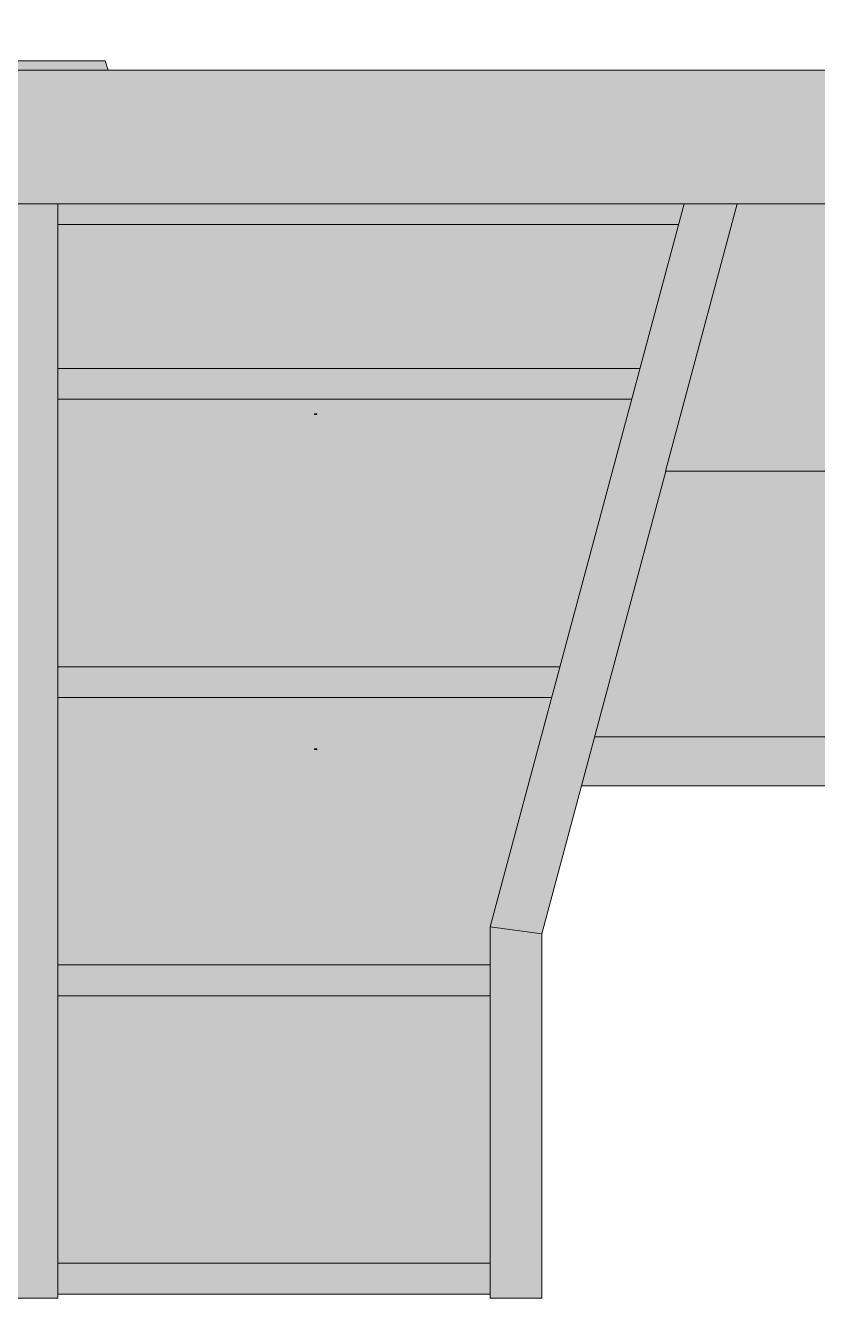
# Model space of a CAD drawing. Header units: millimetres. Extents: x -5368 to 16281, y -22441 to 15493.
# Drawn here: x -3081 to -2311, y 787 to 2043 of the extents above; entities that cross this region are included whole.
import ezdxf
from ezdxf.enums import TextEntityAlignment as Align

# ---------------------------------------------------------------- set-up
doc = ezdxf.new("R2010")
doc.units = ezdxf.units.MM
doc.set_wipeout_variables(frame=1)
doc.layers.add('Техника. Кран GROVE GMK 5220', color=250, linetype='Continuous', lineweight=20)
doc.layers.add('Техника. Кран GROVE GMK 5220 Штрих', color=7, linetype='Continuous', true_color=0xe8e8e8)
doc.styles.add('arial', font='arial.ttf')

# ---------------------------------------------------------------- blocks, each defined once
blk = doc.blocks.new('GMK 5220-20250309.081547')
at = {"color": 0, "linetype": 'ByBlock', "lineweight": -2, "transparency": 16777216}
blk.add_lwpolyline([(-4565.001899227203, -200.5016025695522), (-35.41129775596892, -200.5008757125815), (86.9195635260603, -89.33162617230118, 0.4349877229114393), (84.60315346377865, 91.49069402250825, 2.220446049250313e-16), (-35.41139026052588, 200.5010176241713), (-2517.000848705249, 200.501346494455)], format="xyb", dxfattribs=at)
blk = doc.blocks.new('GMK 5220-20250306.21014501')
at = {"color": 0, "linetype": 'ByBlock', "lineweight": -2, "transparency": 16777216}
blk.add_wipeout([(-4217.591699999999, 1744.0000000000036), (-4217.591699999999, 1750), (-1587.1079, 1750), (-1587.1079, 1764.9462999999996), (-1242.9534399999948, 1764.9462999999996), (-1233.036799999995, 1779.9999500000013), (1233.0368000000021, 1780.0000499999987), (1241.3289000000004, 1750), (1266.4083000000028, 1750), (1266.4083000000028, 1747.0000000000036), (1271.4083000000028, 1746.9487999999983), (1271.4083000000028, 1750), (3000.479750009119, 1750), (3003.382800000004, 1758.9462999999996), (3864.379200000004, 1758.9462999999996), (3864.379200000004, 1746.9463000000032), (3859.3782000000047, 1746.9459000000024), (3859.379200000004, 1446.9463000000032), (3854.879200000002, 1446.9463000000032), (3854.879200000002, 1371.9462999999996), (3854.379200000003, 1371.4462999999996), (3854.3796000000048, 1331.9464999999982), (3859.379200000004, 1331.9462999999996), (3869.379200000004, 1321.9463000000032), (3869.3807000000024, 1276.9468000000015), (3881.381500000004, 1276.9468000000015), (3881.381500000004, 1210.7962899999984), (4178.382100000003, 1210.7962899999984), (4178.382100000003, 1251.9468000000015), (4189.3806, 1251.9468000000015), (4189.3806, 951.9468000000015), (4178.382100000003, 951.9468000000015), (4178.382100000003, 1017.0957300000009), (3881.381500000004, 1017.0957300000009), (3881.381500000004, 996.9468000000015), (3869.3807000000024, 996.9468000000015), (3869.379200000004, 991.9463000000032), (3859.379200000004, 981.9463000000032), (3854.3796000000048, 981.9459999999999), (3854.379200000003, 846.9463000000032), (3974.379200000004, 846.9463000000032), (3974.379200000004, 841.9463000000032), (4010.0000000000045, 841.9463000000032), (4010.0000000000045, 721.9463000000032), (4010.0000000000045, 721.9463000000032), (4007.095585975342, 710.4657970290464), (4000.5924034356003, 700.7330965644032), (3990.859702970957, 694.2299140246614), (3979.379200000004, 691.9462999999996), (3913.6096000000007, 691.9459999999999), (3904.379200000003, 683.9462999999996), (3891.379200000004, 683.9462999999996), (3891.379200000004, 683.9462999999996), (3887.0018665119496, 684.599211159024), (3883.0056011803754, 686.5011062262747), (3879.7382984212454, 689.4864159467907), (3877.48439289814, 693.2952545283151), (3877.48439289814, 693.2952545283151), (3868.9856850274055, 697.5031897867339), (3862.2250677132115, 704.1536640662198), (3857.8781125768573, 712.5821120641413), (3856.379200000003, 721.9463000000032), (3856.379200000003, 721.9463000000032), (3856.379200000003, 768.2285000000011), (3855.3793983814294, 770.7006984713407), (3855.379200000004, 591.9462999999996), (3795.379200000004, 591.9462999999996), (3795.379200000004, 611.9463000000032), (3549.379060476769, 611.9445837159474), (3549.379200000005, 591.9462999999996), (3449.879200000005, 591.9462999999996), (3449.879200000005, 611.9463000000032), (3203.379200000005, 611.9463000000032), (3203.379200000005, 591.9462999999996), (3143.379200000003, 591.9462999999996), (3143.379200000003, 783.8269), (3141.379200000005, 787.3342000000011), (3141.379200000005, 1046.7747000000018), (3099.653500000003, 1046.7747000000018), (3099.653500000003, 556.0001000000011), (3049.653500000004, 556.0001000000011), (3049.653500000004, 560.0001000000011), (2629.2077000000036, 560.0001000000011), (2629.2077000000036, 556.0001000000011), (2579.2077000000027, 556.0001000000011), (2579.2077000000027, 910.3830000000016), (2540.6514794342884, 1054.2767000000022), (977.5743293103737, 1054.2767000000022), (755.1514100000022, 401.710414648951), (595.1514100000013, 401.710414648951), (372.72849068963114, 1054.2767000000022), (-908.743599999998, 1054.2767000000022), (-974.6283799999985, 808.3914000000004), (-974.6132599999987, 547.5790000000015), (-1324.6283999999987, 547.5790000000015), (-1324.6283999999987, 808.3915000000015), (-1390.5131000000008, 1054.2767000000022), (-2672.425090689628, 1054.2767000000022), (-2894.8480099999992, 401.710414648951), (-3054.8480099999992, 401.710414648951), (-3277.2709293103703, 1054.2767000000022), (-4409.536747277851, 1054.2767000000022), (-4523.3287, 510.0551000000014), (-4715.620499999999, 510.0551000000014), (-4715.620499999999, 465.9467000000004), (-4712.620499999999, 441.95500000000175), (-4712.620499999999, 315.9467000000004), (-4772.620499999999, 315.9467000000004), (-4772.620499999999, 331.9467000000004), (-5328.620499999999, 331.9467000000004), (-5328.620499999999, 315.9467000000004), (-5388.620499999999, 315.9467000000004), (-5388.620499999999, 441.95500000000175), (-5385.620499999999, 465.9467000000004), (-5385.620500000003, 518.262200000001), (-5424.685, 518.262200000001), (-5821.9625, 1019.0295000000042), (-5821.9625, 1019.0295000000042), (-5836.843021288586, 995.3473073275309), (-5850.765622706043, 971.0895800356593), (-5863.708077768131, 946.2950439326814), (-5875.649724727466, 921.0032818055661), (-5875.649724727466, 921.0032818055697), (-5875.649724727466, 921.0032818055697), (-5876.028809336616, 920.0215732586985), (-5876.3026219273925, 919.0054613175125), (-5876.4681298505, 917.966200070623), (-5876.523500000001, 916.9153000000006), (-5876.523500000001, 916.9153000000006), (-5876.523500000001, 904.0446000000011), (-5878.523500000001, 904.0446000000011), (-5878.523500000001, 551.9343000000008), (-5928.523500000002, 551.9343000000008), (-5928.523599999999, 906.6022000000012), (-5966.196200000002, 1054.2767000000022), (-7274.859783985789, 1054.2767000000022), (-7615.502200000003, 497.21819999999934), (-7783.9955, 498.5069000000003), (-7785.8456, 492.0974000000024), (-7841.7191, 492.0974000000024), (-7841.7191, 891.0973999999987), (-7850.628800000001, 891.0973999999987), (-7850.628800000001, 513.0973999999987), (-7846.811800000001, 513.0973999999987), (-7846.811800000001, 507.09739999999874), (-7847.559100000001, 507.09660000000076), (-7847.559100000001, 503.60039999999935), (-8439.559100000002, 503.60039999999935), (-8944.559100000002, 611.6003999999994), (-8944.559100000002, 611.6003999999994), (-8997.431430635132, 631.3742340498793), (-9051.371141094838, 648.0174156971989), (-9106.193038217982, 661.4728033037427), (-9161.708900000001, 671.6942000000017), (-9161.708900000001, 651.2803000000022), (-9161.708900000001, 651.2803000000022), (-9162.470104674889, 647.4534656763499), (-9164.637832188135, 644.2092321881355), (-9167.882065676351, 642.0415046748858), (-9171.7089, 641.2802999999985), (-9171.7089, 641.2803000000022), (-9175.208900000001, 641.2801), (-9175.208900000001, 239.78029999999853), (-9178.208900000001, 239.78029999999853), (-9178.208900000001, 641.2801), (-9181.708900000001, 641.2803000000022), (-9181.708900000001, 641.2803000000022), (-9185.53573432365, 642.0415046748858), (-9188.779967811868, 644.2092321881355), (-9190.947695325114, 647.4534656763499), (-9191.708900000001, 651.2803000000022), (-9191.708900000001, 651.2803000000022), (-9191.707900000001, 674.2213000000011), (-9236.001900000003, 677.3186999999998), (-9236.001900000003, 677.3186999999998), (-9238.721314987375, 678.001403165541), (-9241.038143846705, 679.5805185895551), (-9242.667802571395, 681.8620781278587), (-9243.410114610906, 684.5658300250907), (-9243.410114610906, 684.5658300250907), (-9245.45305918128, 711.8064527565657), (-9245.45305918128, 711.8064527565657), (-9247.633506675164, 712.453023800881), (-9249.419287611927, 713.8613532491327), (-9250.556283889902, 715.8310346580947), (-9250.882700000002, 718.0817807370659), (-9250.882700000002, 718.0817807370659), (-9250.882700000002, 718.0817807370659), (-9251.034736249847, 719.2473586624765), (-9251.615301075692, 720.2694307756174), (-9252.538579713793, 720.9969219974955), (-9253.668100000003, 721.3222999999998), (-9261.030200000001, 721.9664000000012), (-9261.030200000001, 721.9664000000012), (-9263.089737547667, 722.5277555561333), (-9264.822382786737, 723.7746538864667), (-9266.00880765853, 725.5492555302844), (-9266.49882777561, 727.6269213492997), (-9266.49882777561, 727.6269213492997), (-9267.053265088784, 739.8525958592036), (-9294.620800000004, 743.9370000000017), (-9330.000011344637, 743.9370000000017), (-9330.000011344637, 743.9370000000017), (-9331.913748383753, 744.317739577793), (-9333.536032885106, 745.4019651436429), (-9334.61980055086, 747.0245555810761), (-9335, 748.9383999999991), (-9335, 748.9383999999991), (-9335, 763.9357999999993), (-9335, 763.9357999999993), (-9334.619742067285, 765.8495856343252), (-9333.535958165634, 767.4721095953319), (-9331.913694328265, 768.5562828248039), (-9330, 768.9370000000017), (-9330, 768.9370000000017), (-9283.2627, 768.9370000000017), (-9303.143000000004, 782.1730000000025), (-9303.143000000004, 782.1730000000025), (-9310.453089746676, 788.8603426775335), (-9315.463055861099, 797.4077518594677), (-9317.72627856431, 807.053257921194), (-9317.041000000001, 816.9370000000017), (-9317.041000000001, 816.9370000000017), (-9330, 816.9370000000017), (-9330, 816.9370000000017), (-9331.91332477416, 817.3175640727386), (-9333.535392484093, 818.4013246778813), (-9334.619282856376, 820.0233056783072), (-9334.999999999998, 821.9366000000009), (-9334.999999999998, 821.9366000000009), (-9334.999999999998, 836.9373999999989), (-9334.999999999998, 836.9373999999989), (-9334.619282856376, 838.8506943216926), (-9333.535392484093, 840.4726753221184), (-9331.91332477416, 841.5564359272612), (-9330, 841.9370000000017), (-9330, 841.9370000000017), (-9294.620800000004, 841.9370000000017), (-9294.620800000004, 841.9370000000017), (-9292.15436401002, 842.4911321190448), (-9289.659943722669, 842.9012983391403), (-9287.145935090915, 843.1661180844749), (-9284.620800000004, 843.2847000000002), (-9284.620800000004, 843.2847000000002), (-9245.320900000002, 843.2847000000002), (-9243.256528086324, 869.2087353526367), (-9243.256528086324, 869.2087353526367), (-9242.048677549286, 873.4490346949133), (-9239.390920540147, 876.9668989777238), (-9235.642036563182, 879.2874399403408), (-9231.308100000002, 880.0973999999987), (-9231.308100000002, 880.0973999999987), (-9050.532900000002, 880.0973999999987), (-9050.532900000002, 934.9463000000032), (-7990.532900000001, 934.9463000000032), (-7940.203500000002, 934.9463000000032), (-7940.203500000002, 934.9463000000032), (-7927.863049564542, 937.005894550919), (-7916.8602917005155, 942.961393358728), (-7908.387910324588, 952.1672284911365), (-7903.3643, 963.6255000000019), (-7903.3643, 963.6255000000019), (-7700.6216, 1764.9529000000002), (-7653.374725933218, 1764.9529000000002), (-7651.164200000002, 1751.454700000002), (-7650.277100000003, 1747.4020000000019), (-7446.484000000003, 1747.4020000000019), (-7447.366181036168, 1743.992388326158), (-5186.091699999999, 1744.0000000000036)], dxfattribs=at)
at = {"layer": 'Техника. Кран GROVE GMK 5220 Штрих', "true_color": 0xadadad, "transparency": 16777216}
h = blk.add_hatch(color=253, dxfattribs=at)
h.dxf.hatch_style = 1
edge = h.paths.add_edge_path()
edge.add_line((-5186.091700000001, 1744), (-4217.591700000001, 1744))
edge.add_line((-4217.591700000001, 1744), (-4217.591700000001, 1750))
edge.add_line((-4217.591700000001, 1750), (-1587.107900000003, 1750))
edge.add_line((-1587.107900000003, 1750), (-1587.107900000003, 1764.9463))
edge.add_line((-1587.107900000003, 1764.9463), (-1242.953439999997, 1764.9463))
edge.add_line((-1242.953439999997, 1764.9463), (-1233.036799999998, 1779.99995))
edge.add_line((-1233.036799999998, 1779.99995), (1233.036799999998, 1780.00005))
edge.add_line((1233.036799999998, 1780.00005), (1241.328899999997, 1750))
edge.add_line((1241.328899999997, 1750), (1266.408299999999, 1750))
edge.add_line((1266.408299999999, 1750), (1266.408299999999, 1747))
edge.add_line((1266.408299999999, 1747), (1271.408299999999, 1746.9488))
edge.add_line((1271.408299999999, 1746.9488), (1271.408299999999, 1750))
edge.add_line((1271.408299999999, 1750), (3000.479750009115, 1750))
edge.add_line((3000.479750009115, 1750), (3003.382799999999, 1758.9463))
edge.add_line((3003.382799999999, 1758.9463), (3864.379199999999, 1758.9463))
edge.add_line((3864.379199999999, 1758.9463), (3864.379199999999, 1746.9463))
edge.add_line((3864.379199999999, 1746.9463), (3859.378199999999, 1746.9459))
edge.add_line((3859.378199999999, 1746.9459), (3859.379199999999, 1446.9463))
edge.add_line((3859.379199999999, 1446.9463), (3854.879199999999, 1446.9463))
edge.add_line((3854.879199999999, 1446.9463), (3854.879199999999, 1371.9463))
edge.add_line((3854.879199999999, 1371.9463), (3854.379199999999, 1371.4463))
edge.add_line((3854.379199999999, 1371.4463), (3854.3796, 1331.9465))
edge.add_line((3854.3796, 1331.9465), (3859.379199999999, 1331.9463))
edge.add_line((3859.379199999999, 1331.9463), (3869.379199999999, 1321.9463))
edge.add_line((3869.379199999999, 1321.9463), (3869.380699999998, 1276.9468))
edge.add_line((3869.380699999998, 1276.9468), (3881.3815, 1276.9468))
edge.add_line((3881.3815, 1276.9468), (3881.3815, 1210.79629))
edge.add_line((3881.3815, 1210.79629), (4178.382099999999, 1210.79629))
edge.add_line((4178.382099999999, 1210.79629), (4178.382099999999, 1251.9468))
edge.add_line((4178.382099999999, 1251.9468), (4189.380599999997, 1251.9468))
edge.add_line((4189.380599999997, 1251.9468), (4189.380599999997, 951.9468000000002))
edge.add_line((4189.380599999997, 951.9468000000002), (4178.382099999999, 951.9468000000002))
edge.add_line((4178.382099999999, 951.9468000000002), (4178.382099999999, 1017.09573))
edge.add_line((4178.382099999999, 1017.09573), (3881.3815, 1017.09573))
edge.add_line((3881.3815, 1017.09573), (3881.3815, 996.9468000000002))
edge.add_line((3881.3815, 996.9468000000002), (3869.380699999998, 996.9468000000002))
edge.add_line((3869.380699999998, 996.9468000000002), (3869.379199999999, 991.9463000000001))
edge.add_line((3869.379199999999, 991.9463000000001), (3859.379199999999, 981.9463000000001))
edge.add_line((3859.379199999999, 981.9463000000001), (3854.3796, 981.9460000000004))
edge.add_line((3854.3796, 981.9460000000004), (3854.379199999999, 846.9463000000001))
edge.add_line((3854.379199999999, 846.9463000000001), (3974.379199999999, 846.9463000000001))
edge.add_line((3974.379199999999, 846.9463000000001), (3974.379199999999, 841.9463000000001))
edge.add_line((3974.379199999999, 841.9463000000001), (4010, 841.9463000000001))
edge.add_line((4010, 841.9463000000001), (4010, 721.9463000000001))
edge.add_arc((3978.9291001754, 723.0329371009709), 31.08989540187558, 270.8295210043358, 357.99702115303046, ccw=False)
edge.add_line((3979.379199999999, 691.9463000000001), (3913.609599999996, 691.9460000000004))
edge.add_line((3913.609599999996, 691.9460000000004), (3904.379199999999, 683.9463000000001))
edge.add_line((3904.379199999999, 683.9463000000001), (3891.379199999999, 683.9463000000001))
edge.add_arc((3891.379198808207, 698.9462971227596), 14.99999712275956, 202.1316641117133, 270.00000455231384, ccw=False)
edge.add_arc((3886.379200000003, 721.9463000000023), 30.00000000000392, 180.0000000000043, 252.7528800000283, ccw=False)
edge.add_line((3856.379199999999, 721.9463000000001), (3856.379199999999, 768.2285000000002))
edge.add_line((3856.379199999999, 768.2285000000002), (3855.379398381425, 770.7006984713389))
edge.add_line((3855.379398381425, 770.7006984713389), (3855.379199999999, 591.9463000000001))
edge.add_line((3855.379199999999, 591.9463000000001), (3795.379199999999, 591.9463000000001))
edge.add_line((3795.379199999999, 591.9463000000001), (3795.379199999999, 611.9463000000001))
edge.add_line((3795.379199999999, 611.9463000000001), (3549.379060476764, 611.9445837159465))
edge.add_line((3549.379060476764, 611.9445837159465), (3549.379199999999, 591.9463000000001))
edge.add_line((3549.379199999999, 591.9463000000001), (3449.879199999999, 591.9463000000001))
edge.add_line((3449.879199999999, 591.9463000000001), (3449.879199999999, 611.9463000000001))
edge.add_line((3449.879199999999, 611.9463000000001), (3203.379199999999, 611.9463000000001))
edge.add_line((3203.379199999999, 611.9463000000001), (3203.379199999999, 591.9463000000001))
edge.add_line((3203.379199999999, 591.9463000000001), (3143.379199999999, 591.9463000000001))
edge.add_line((3143.379199999999, 591.9463000000001), (3143.379199999999, 783.8269))
edge.add_line((3143.379199999999, 783.8269), (3141.379199999999, 787.3342000000002))
edge.add_line((3141.379199999999, 787.3342000000002), (3141.379199999999, 1046.7747))
edge.add_line((3141.379199999999, 1046.7747), (3099.6535, 1046.7747))
edge.add_line((3099.6535, 1046.7747), (3099.6535, 556.0001000000002))
edge.add_line((3099.6535, 556.0001000000002), (3049.6535, 556.0001000000002))
edge.add_line((3049.6535, 556.0001000000002), (3049.6535, 560.0001000000002))
edge.add_line((3049.6535, 560.0001000000002), (2629.207699999999, 560.0001000000002))
edge.add_line((2629.207699999999, 560.0001000000002), (2629.207699999999, 556.0001000000002))
edge.add_line((2629.207699999999, 556.0001000000002), (2579.207699999999, 556.0001000000002))
edge.add_line((2579.207699999999, 556.0001000000002), (2579.207699999999, 910.3829999999998))
edge.add_line((2579.207699999999, 910.3829999999998), (2540.651479434284, 1054.2767))
edge.add_line((2540.651479434284, 1054.2767), (977.5743293103696, 1054.2767))
edge.add_line((977.5743293103696, 1054.2767), (755.1514099999986, 401.7104146489519))
edge.add_line((755.1514099999986, 401.7104146489519), (595.1514099999986, 401.7104146489519))
edge.add_line((595.1514099999986, 401.7104146489519), (372.7284906896275, 1054.2767))
edge.add_line((372.7284906896275, 1054.2767), (-908.7436000000016, 1054.2767))
edge.add_line((-908.7436000000016, 1054.2767), (-974.6283800000019, 808.3914))
edge.add_line((-974.6283800000019, 808.3914), (-974.6132600000019, 547.5790000000002))
edge.add_line((-974.6132600000019, 547.5790000000002), (-1324.628400000001, 547.5790000000002))
edge.add_line((-1324.628400000001, 547.5790000000002), (-1324.628400000001, 808.3915000000002))
edge.add_line((-1324.628400000001, 808.3915000000002), (-1390.513100000004, 1054.2767))
edge.add_line((-1390.513100000004, 1054.2767), (-2672.42509068963, 1054.2767))
edge.add_line((-2672.42509068963, 1054.2767), (-2894.848010000002, 401.7104146489519))
edge.add_line((-2894.848010000002, 401.7104146489519), (-3054.848010000002, 401.7104146489519))
edge.add_line((-3054.848010000002, 401.7104146489519), (-3277.270929310373, 1054.2767))
edge.add_line((-3277.270929310373, 1054.2767), (-4409.536747277853, 1054.2767))
edge.add_line((-4409.536747277853, 1054.2767), (-4523.328700000002, 510.0551))
edge.add_line((-4523.328700000002, 510.0551), (-4715.620500000001, 510.0551))
edge.add_line((-4715.620500000001, 510.0551), (-4715.620500000001, 465.9467))
edge.add_line((-4715.620500000001, 465.9467), (-4712.620500000001, 441.9549999999999))
edge.add_line((-4712.620500000001, 441.9549999999999), (-4712.620500000001, 315.9467))
edge.add_line((-4712.620500000001, 315.9467), (-4772.620500000001, 315.9467))
edge.add_line((-4772.620500000001, 315.9467), (-4772.620500000001, 331.9467))
edge.add_line((-4772.620500000001, 331.9467), (-5328.620500000001, 331.9467))
edge.add_line((-5328.620500000001, 331.9467), (-5328.620500000001, 315.9467))
edge.add_line((-5328.620500000001, 315.9467), (-5388.620500000001, 315.9467))
edge.add_line((-5388.620500000001, 315.9467), (-5388.620500000001, 441.9549999999999))
edge.add_line((-5388.620500000001, 441.9549999999999), (-5385.620500000001, 465.9467))
edge.add_line((-5385.620500000001, 465.9467), (-5385.620500000005, 518.2622000000001))
edge.add_line((-5385.620500000005, 518.2622000000001), (-5424.685000000001, 518.2622000000001))
edge.add_line((-5424.685000000001, 518.2622000000001), (-5821.962500000001, 1019.0295))
edge.add_arc((-5236.804958094126, 634.8341905901069), 700.0109889293809, 146.7124063733149, 155.8701125944733)
edge.add_arc((-5866.523983262781, 916.9153510698151), 9.999516737352161, 155.8697195712573, 180.0002926226271)
edge.add_line((-5876.523500000003, 916.9153000000001), (-5876.523500000003, 904.0446000000002))
edge.add_line((-5876.523500000003, 904.0446000000002), (-5878.523500000003, 904.0446000000002))
edge.add_line((-5878.523500000003, 904.0446000000002), (-5878.523500000003, 551.9343000000003))
edge.add_line((-5878.523500000003, 551.9343000000003), (-5928.523500000003, 551.9343000000003))
edge.add_line((-5928.523500000003, 551.9343000000003), (-5928.5236, 906.6022000000003))
edge.add_line((-5928.5236, 906.6022000000003), (-5966.196200000002, 1054.2767))
edge.add_line((-5966.196200000002, 1054.2767), (-7274.85978398579, 1054.2767))
edge.add_line((-7274.85978398579, 1054.2767), (-7615.502200000003, 497.2182000000003))
edge.add_line((-7615.502200000003, 497.2182000000003), (-7783.995500000001, 498.5069000000003))
edge.add_line((-7783.995500000001, 498.5069000000003), (-7785.845600000001, 492.0974000000001))
edge.add_line((-7785.845600000001, 492.0974000000001), (-7841.719100000002, 492.0974000000001))
edge.add_line((-7841.719100000002, 492.0974000000001), (-7841.719100000002, 891.0974000000001))
edge.add_line((-7841.719100000002, 891.0974000000001), (-7850.628800000002, 891.0974000000001))
edge.add_line((-7850.628800000002, 891.0974000000001), (-7850.628800000002, 513.0974000000001))
edge.add_line((-7850.628800000002, 513.0974000000001), (-7846.811800000003, 513.0974000000001))
edge.add_line((-7846.811800000003, 513.0974000000001), (-7846.811800000003, 507.0974000000001))
edge.add_line((-7846.811800000003, 507.0974000000001), (-7847.559100000002, 507.0966000000003))
edge.add_line((-7847.559100000002, 507.0966000000003), (-7847.559100000002, 503.6004000000003))
edge.add_line((-7847.559100000002, 503.6004000000003), (-8439.559100000002, 503.6004000000003))
edge.add_line((-8439.559100000002, 503.6004000000003), (-8944.559100000002, 611.6004000000003))
edge.add_arc((-9308.318497595277, -280.4655072432474), 963.3807566090346, 67.81574613370478, 81.2465788092966)
edge.add_line((-9161.708900000001, 671.6942000000004), (-9161.708900000001, 651.2803000000004))
edge.add_arc((-9171.7089, 651.2802999999979), 9.999999999998181, -90.0000000000104, 1.432454155292362e-11, ccw=False)
edge.add_line((-9171.708900000001, 641.2803000000004), (-9175.208900000001, 641.2801))
edge.add_line((-9175.208900000001, 641.2801), (-9175.208900000001, 239.7803000000004))
edge.add_line((-9175.208900000001, 239.7803000000004), (-9178.208900000001, 239.7803000000004))
edge.add_line((-9178.208900000001, 239.7803000000004), (-9178.208900000001, 641.2801))
edge.add_line((-9178.208900000001, 641.2801), (-9181.708900000001, 641.2803000000004))
edge.add_arc((-9181.708900000003, 651.2802999999979), 9.999999999997499, 179.9999999999857, 270.00000000001046, ccw=False)
edge.add_line((-9191.708900000001, 651.2803000000004), (-9191.707900000001, 674.2213000000002))
edge.add_line((-9191.707900000001, 674.2213000000002), (-9236.001900000003, 677.3187000000003))
edge.add_arc((-9235.443818226497, 685.2991913130047), 7.999981053906278, 185.2597100123795, 265.9997752452111, ccw=False)
edge.add_line((-9243.410114610906, 684.565830025088), (-9245.45305918128, 711.8064527565625))
edge.add_arc((-9244.860040285179, 717.8061789960723), 6.028962295469659, 177.3799269920821, 264.355163131372, ccw=False)
edge.add_arc((-9253.933871634224, 718.2764951039816), 3.057378292944564, 356.3485490427336, 445.01310115826)
edge.add_line((-9253.668100000003, 721.3223000000003), (-9261.030200000001, 721.9664000000002))
edge.add_arc((-9260.507357501934, 727.9433983657768), 5.999822809240348, 183.0236253683157, 265.0007334788719, ccw=False)
edge.add_line((-9266.49882777561, 727.6269213492992), (-9267.053265088784, 739.8525958592022))
edge.add_line((-9267.053265088784, 739.8525958592022), (-9294.620800000004, 743.9370000000004))
edge.add_line((-9294.620800000004, 743.9370000000004), (-9330.000011344637, 743.9370000000004))
edge.add_arc((-9329.999999861451, 748.9370003344419), 5.000000334454738, 179.9839610150216, 269.9998684123957, ccw=False)
edge.add_line((-9335, 748.9384), (-9335, 763.9358000000002))
edge.add_arc((-9329.999999898217, 763.9369997542757), 5.000000245724398, 90.00000116635141, 180.013748170744, ccw=False)
edge.add_line((-9330, 768.9370000000004), (-9283.2627, 768.9370000000004))
edge.add_line((-9283.2627, 768.9370000000004), (-9303.143000000004, 782.1729999999998))
edge.add_arc((-9284.651407870202, 809.7256751070042), 33.18265940287311, 167.4482050247574, 236.13301606289218, ccw=False)
edge.add_line((-9317.041000000001, 816.9370000000004), (-9330, 816.9370000000004))
edge.add_arc((-9329.999999988684, 821.9370000273191), 5.00000002731872, 180.0045839753944, 269.9999998703289, ccw=False)
edge.add_line((-9335, 821.9366), (-9335, 836.9374000000003))
edge.add_arc((-9329.999999988684, 836.9369999726823), 5.000000027318118, 90.00000012967098, 179.9954160246186, ccw=False)
edge.add_line((-9330, 841.9370000000004), (-9294.620800000004, 841.9370000000004))
edge.add_arc((-9283.840287051074, 799.7191608337833), 43.57253037530192, 91.02639184311818, 104.32461859087721, ccw=False)
edge.add_line((-9284.620800000004, 843.2847000000002), (-9245.320900000002, 843.2847000000002))
edge.add_line((-9245.320900000002, 843.2847000000002), (-9243.256528086324, 869.2087353526367))
edge.add_arc((-9231.308100000004, 868.0974000000015), 11.9999999999989, 89.99999999999142, 174.6861500000016, ccw=False)
edge.add_line((-9231.308100000002, 880.0974000000001), (-9050.532900000002, 880.0974000000006))
edge.add_line((-9050.532900000002, 880.0974000000006), (-9050.532900000002, 934.9463000000001))
edge.add_line((-9050.532900000002, 934.9463000000001), (-7990.532900000002, 934.9463000000001))
edge.add_line((-7990.532900000002, 934.9463000000001), (-7940.203500000003, 934.9463000000001))
edge.add_arc((-7940.203542510169, 972.9464238068219), 38.00012380684566, 270.0000640959256, 345.8012243716491)
edge.add_line((-7903.364300000001, 963.6255000000001), (-7700.621600000002, 1764.9529))
edge.add_line((-7700.621600000002, 1764.9529), (-7653.374725933219, 1764.9529))
edge.add_line((-7653.374725933219, 1764.9529), (-7651.164200000003, 1751.4547))
edge.add_line((-7651.164200000003, 1751.4547), (-7650.277100000003, 1747.402))
edge.add_line((-7650.277100000003, 1747.402), (-7446.484000000004, 1747.402))
edge.add_line((-7446.484000000004, 1747.402), (-7447.36618103617, 1743.992388326156))
edge.add_line((-7447.36618103617, 1743.992388326156), (-5186.091700000001, 1744))
h.paths.add_polyline_path([(-6044.177644789524, 1359.9594), (-7546.728411099612, 1359.9594), (-7477.894774128388, 1626), (-6112.046157991845, 1626)], flags=16)
h.paths.add_polyline_path([(-5966.196199942307, 1054.276699773841), (-5966.196200000002, 1054.2767), (-7274.85978398579, 1054.2767), (-7615.502200000003, 497.2182000000003), (-7783.995500000001, 498.5069000000003), (-7645.270200000003, 979.0974000000006), (-7546.728411099612, 1359.9594), (-6044.177644789524, 1359.959400000001)], flags=17)
h.paths.add_polyline_path([(-4572.532400000004, 1620), (-4572.532400000004, 1359.7667), (-1472.368900000001, 1359.7667), (-1542.098275813609, 1620)], flags=16)
h.paths.add_polyline_path([(-757.1584848520906, 1620), (-826.7866697501038, 1360.14409993304), (2458.7336, 1360.1441), (2389.066799999997, 1620.0001)], flags=16)
h.paths.add_polyline_path([(-908.7436000000016, 1054.2767), (372.7284906896275, 1054.2767), (595.1514099999986, 401.7104146489519), (755.1514099999986, 401.7104146489519), (977.5743293103696, 1054.2767), (2540.651479434284, 1054.2767), (2458.697398373534, 1360.134399832139), (-826.7866697501038, 1360.144099933041)], flags=17)
h.paths.add_polyline_path([(-1390.513100000004, 1054.2767), (-1472.368936380816, 1359.766690251785), (-4572.532400000004, 1359.7667), (-4572.532400000004, 881.1766000000007), (-4713.120500000001, 881.1769000000004), (-4713.120500000001, 828.0408000000007), (-4715.620500000001, 819.9467000000004), (-4715.620500000001, 510.0550999999996), (-4523.328700000002, 510.0550999999996), (-4409.536747277853, 1054.2767), (-3277.270929310373, 1054.2767), (-3054.848010000002, 401.7104146489519), (-2894.848010000002, 401.7104146489519), (-2672.42509068963, 1054.2767), (-1390.513100000004, 1054.2767), (-1390.513099723871, 1054.276698969458)], flags=17)
at = {"layer": 'Техника. Кран GROVE GMK 5220 Штрих', "true_color": 0x848484, "transparency": 16777216}
h = blk.add_hatch(color=252, dxfattribs=at)
h.dxf.hatch_style = 1
h.paths.add_polyline_path([(-757.1584848520906, 1620), (-826.7866697501038, 1360.14409993304), (2458.7336, 1360.1441), (2389.066799999997, 1620.0001)])
h.paths.add_polyline_path([(-4572.532400000004, 1620), (-4572.532400000004, 1359.7667), (-1472.368900000001, 1359.7667), (-1542.098275813609, 1620)])
h.paths.add_polyline_path([(-6044.177644789524, 1359.9594), (-7546.728411099612, 1359.9594), (-7477.894774128388, 1626), (-6112.046157991845, 1626)])
at = {"layer": 'Техника. Кран GROVE GMK 5220 Штрих', "true_color": 0x6e6e6e, "transparency": 16777216}
h = blk.add_hatch(color=8, dxfattribs=at)
h.dxf.hatch_style = 1
h.paths.add_polyline_path([(-908.7436000000016, 1054.2767), (372.7284906896275, 1054.2767), (595.1514099999986, 401.7104146489519), (755.1514099999986, 401.7104146489519), (977.5743293103696, 1054.2767), (2540.651479434284, 1054.2767), (2458.697398373534, 1360.134399832139), (-826.7866697501038, 1360.144099933041)])
h.paths.add_polyline_path([(-5966.196199942307, 1054.276699773841), (-5966.196200000002, 1054.2767), (-7274.85978398579, 1054.2767), (-7615.502200000003, 497.2182000000003), (-7783.995500000001, 498.5069000000003), (-7645.270200000003, 979.0974000000006), (-7546.728411099612, 1359.9594), (-6044.177644789524, 1359.959400000001)])
h.paths.add_polyline_path([(-1390.513100000004, 1054.2767), (-1472.368936380816, 1359.766690251785), (-4572.532400000004, 1359.7667), (-4572.532400000004, 881.1766000000007), (-4713.120500000001, 881.1769000000004), (-4713.120500000001, 828.0408000000007), (-4715.620500000001, 819.9467000000004), (-4715.620500000001, 510.0550999999996), (-4523.328700000002, 510.0550999999996), (-4409.536747277853, 1054.2767), (-3277.270929310373, 1054.2767), (-3054.848010000002, 401.7104146489519), (-2894.848010000002, 401.7104146489519), (-2672.42509068963, 1054.2767), (-1390.513100000004, 1054.2767), (-1390.513099723871, 1054.276698969458)])
at = {"color": 0, "linetype": 'ByBlock', "lineweight": -2, "transparency": 16777216}
for points in [[(1271.408299999999, 1750), (3000.479750009115, 1750), (3003.382799999999, 1758.9463), (3864.379199999999, 1758.9463)], [(3099.6535, 556.0001000000002), (3049.6535, 556.0001000000002), (3049.6535, 560.0001000000002), (2629.207699999999, 560.0001000000002), (2629.207699999999, 556.0001000000002), (2579.207699999999, 556.0001000000002), (2579.207699999999, 910.3829999999998), (2540.651479434284, 1054.2767), (977.5743293103696, 1054.2767)], [(3000.479750009115, 1750), (3847.408299999999, 1750), (3853.408299999999, 1744), (3853.408299999999, 1740.716609469259), (3854.379199999999, 1739.4463), (3854.379199999999, 1593.4463), (3854.879199999999, 1592.9463), (3854.879199999999, 1446.9463)], [(-5887.591700000001, 1744), (-5887.591700000001, 1620), (3854.379199999999, 1620)], [(2440.830099999999, 1620), (2629.207699999999, 916.9657000000002), (2629.207699999999, 560.0001000000002)], [(3049.6535, 560.0001000000002), (3049.6535, 1620)], [(3049.6535, 1600), (2446.1891, 1600)], [(2483.701999999997, 1460), (3049.6535, 1460)], [(3049.6535, 1430), (2491.7405, 1430)], [(2561.407299999999, 1170), (3049.6535, 1170.0002)], [(3049.6535, 1140), (2569.445799999998, 1140)], [(2527.943099999997, 1101.7049), (-896.0352600000006, 1101.7049)], [(-908.7436000000016, 1054.2767), (2540.651479434284, 1054.2767)], [(2579.207699999999, 910.3829999999998), (2629.207699999999, 916.9657000000002)], [(2629.207699999999, 880.0002), (3049.6535, 880.0002)], [(3049.6535, 850.0002), (2629.207699999999, 850.0002)], [(2629.207699999999, 590.0002), (3049.6535, 590.0002)]]:
    blk.add_lwpolyline(points, dxfattribs=at)
for points in [[(-757.1584848520906, 1620), (-826.7866697501038, 1360.14409993304), (2458.7336, 1360.1441), (2389.066799999997, 1620.0001)], [(-908.7436000000016, 1054.2767), (372.7284906896275, 1054.2767), (595.1514099999986, 401.7104146489519), (755.1514099999986, 401.7104146489519), (977.5743293103696, 1054.2767), (2540.651479434284, 1054.2767), (2458.697398373534, 1360.134399832139), (-826.7866697501038, 1360.144099933041)]]:
    blk.add_lwpolyline(points, close=True, dxfattribs=at)
blk = doc.blocks.new('GMK 5220-20250309.12501501')
at = {"color": 0, "linetype": 'ByBlock', "lineweight": -2, "transparency": 16777216}
blk.add_wipeout([(285.0038661277621, 37.517249999999876), (-278.6324338722385, 37.48294999999956), (-278.6324338722385, 37.48294999999956), (-279.7130621280724, 37.334052491888144), (-280.74104984156367, 36.96912899834501), (-281.6736869317513, 36.40334109353), (-282.47222487556843, 35.66019571911596), (-282.47222487556843, 35.66019571911602), (-282.47222487556843, 35.66019571911602), (-283.5858395317815, 34.06933454810246), (-284.3936060317774, 32.303409818830005), (-284.86892203799397, 30.42057908766867), (-284.9961338722383, 28.482849999999416), (-284.9961338722383, 28.482849999999416), (-284.9961338722383, -22.51665000000054), (-284.9961338722383, -22.51665000000054), (-284.77682322408646, -25.851570695093415), (-283.92935823519406, -29.08446356302977), (-282.4844657745488, -32.09811234484266), (-280.49453387224145, -34.783249999997736), (-280.49453387224145, -34.783249999997736), (-279.20311832104085, -35.90986947826218), (-277.71572091900333, -36.76114766023312), (-276.0901869515296, -37.30397810823365), (-274.38973387223865, -37.517250000000786), (-274.38973387223865, -37.517250000000786), (-271.5613338722384, -37.517250000000786), (-271.5613338722384, -37.517250000000786), (-270.50200856530984, -37.43899668897615), (-269.46243850658766, -37.22085045455111), (-268.4610144132521, -36.86667045529572), (-267.5154521738319, -36.382722381667975), (-267.5154521738319, -36.382722381667975), (-265.47163001097016, -34.74273383925237), (-263.77863801697015, -32.742596453743545), (-262.49880093211243, -30.455942022291026), (-261.67923387223857, -27.966949999999997), (-261.67923387223857, -27.966949999999997), (-259.0726338722385, -18.53395000000097), (-259.0726338722385, -18.533950000000857), (-258.56262437777065, -17.13042442473983), (-257.8390365516908, -15.824126456124702), (-256.9197391410343, -14.647314663347515), (-255.82743387223908, -13.629050000000518), (-255.82743387223908, -13.629050000000461), (-255.82743387223908, -13.629050000000461), (-255.09363471882816, -13.161881005214127), (-254.29562109158212, -12.81564074475068), (-253.4531635830903, -12.598907236445712), (-252.5871338722387, -12.517050000000381), (-125.19033387223914, -12.482750000001033), (-125.19023387223895, -22.483150000000023), (-125.19023387223895, -22.483150000000023), (-124.9806274498599, -25.769720400074164), (-124.16124391853383, -28.95940541203663), (-122.7608843286711, -31.940088700483386), (-120.82877084010087, -34.607000268989395), (-120.82877084010087, -34.607000268989395), (-119.51821181329028, -35.78611085792113), (-117.9988729696432, -36.68024520010408), (-116.33176535698401, -37.25349815604898), (-114.58383387223928, -37.482850000000326), (-114.58383387223928, -37.482850000000326), (-111.75543387223894, -37.482850000000326), (-111.75543387223894, -37.482850000000326), (-110.45080921148276, -37.36279899796216), (-109.18196977538558, -37.036449133632175), (-107.98132281126874, -36.51213566241432), (-106.87953387223894, -35.8032500000009), (-106.87953387223894, -35.8032500000009), (-105.14805764045467, -34.180000895622356), (-103.71130534265069, -32.2909031133849), (-102.60945890360324, -30.18878941026162), (-101.87333387223913, -27.9324500000003), (-101.87333387223913, -27.9324500000003), (-99.36863387223873, -18.849650000000054), (-99.36863387223873, -18.849650000000054), (-98.88375522853588, -17.38336574761513), (-98.17286552199478, -16.012332329697983), (-97.25389386208909, -14.771128117571038), (-96.15001732304299, -13.691057103954336), (-96.15001732304299, -13.691057103954336), (-95.39448311536168, -13.183527602019069), (-94.56593353964139, -12.806799935282413), (-93.68681252045567, -12.571078981743995), (-92.78093387223868, -12.482750000001033), (-92.78093387223868, -12.482750000001033), (276.7562970738626, -12.482750000000124), (276.7562970738626, -12.482750000000124), (279.9125051080769, -11.854941187971804), (282.5882090801793, -10.067092952417227), (284.3760573157338, -7.391388980314957), (285.0038661277621, -4.23518094610057), (285.0038661277621, -4.235180946100627)], dxfattribs=at)
at = {"layer": 'Техника. Кран GROVE GMK 5220 Штрих', "true_color": 0xadadad, "transparency": 16777216}
h = blk.add_hatch(color=253, dxfattribs=at)
h.dxf.hatch_style = 1
edge = h.paths.add_edge_path()
edge.add_line((285.0038661277622, -4.235180946100627), (285.0038661277622, 37.51724999999988))
edge.add_line((285.0038661277622, 37.51724999999988), (-278.6324338722384, 37.48294999999962))
edge.add_arc((-278.4460584244338, 32.13452924530388), 5.351667065205429, 91.99576807542466, 138.7917497012107)
edge.add_arc((-274.2989152492059, 28.75361831068623), 10.70064492201388, 139.8016552474179, 181.4499628367014)
edge.add_line((-284.9961338722383, 28.48284999999942), (-284.9961338722383, -22.51665000000048))
edge.add_arc((-267.4519597107678, -23.03758364540608), 17.55190641699426, 178.2992341519476, 222.0050454505913)
edge.add_arc((-274.163763881647, -28.82991601369386), 8.690272390799445, 223.2401086216644, 268.5099907546349)
edge.add_line((-274.3897338722386, -37.51725000000079), (-271.5613338722383, -37.51725000000079))
edge.add_arc((-271.6187113201034, -29.53128470753608), 7.986171412133247, 270.4116508042973, 300.9169802432779)
edge.add_arc((-275.0015961922776, -24.95963478008604), 13.65757235449719, 303.2389122236732, 347.2795733496266)
edge.add_line((-261.6792338722385, -27.96695), (-259.0726338722384, -18.53395000000091))
edge.add_arc((-249.9138545249149, -21.06761780422269), 9.502773893717036, 128.484312169087, 164.5365251383234, ccw=False)
edge.add_arc((-252.5017030427807, -18.04300823893317), 5.52661857604186, 90.88571716316989, 126.9964788448803, ccw=False)
edge.add_line((-252.5871338722386, -12.51705000000038), (-125.1903338722391, -12.48275000000103))
edge.add_line((-125.1903338722391, -12.48275000000103), (-125.1902338722389, -22.48315000000002))
edge.add_arc((-107.6326032030982, -23.01335247897991), 17.56563432907184, 178.2703170006791, 221.3013018213692)
edge.add_arc((-114.3190340118851, -28.68943744152139), 8.79739867174716, 222.2718589878758, 268.2751484993253)
edge.add_line((-114.5838338722392, -37.48285000000033), (-111.7554338722389, -37.48285000000033))
edge.add_arc((-111.8519064360289, -29.28558930770018), 8.197828359577509, 270.6742759289702, 307.3402835609382)
edge.add_arc((-115.6862608679635, -24.67426664049586), 14.19199460940438, 308.3557161244529, 346.7277153756585)
edge.add_line((-101.8733338722391, -27.93245000000024), (-99.36863387223866, -18.84965000000011))
edge.add_arc((-89.92241008352734, -21.16006407511417), 9.724667452663914, 129.8211175359129, 166.2560788068873, ccw=False)
edge.add_arc((-92.69901637506864, -18.0122644257298), 5.530121179566061, 90.84875147687279, 128.6115501821203, ccw=False)
edge.add_line((-92.78093387223862, -12.48275000000103), (276.7562970738627, -12.48275000000012))
edge.add_arc((276.7562970738627, -4.235180946100627), 8.247569053899497, 270, 360)
at = {"color": 0, "linetype": 'ByBlock', "lineweight": -2, "transparency": 16777216}
blk.add_lwpolyline([(285.0038661277622, -4.235180946100627), (285.0038661277622, 37.51724999999988), (-278.6324338722384, 37.48294999999962, 0.2070717590839687), (-282.4722248755684, 35.66019571911602, 0.1837522347899873), (-284.9961338722383, 28.48284999999942), (-284.9961338722383, -22.51665000000048, 0.1930484996583325), (-280.4945338722414, -34.78324999999768, 0.2001368301119183), (-274.3897338722386, -37.51725000000079), (-271.5613338722383, -37.51725000000079, 0.1338962846212029), (-267.5154521738318, -36.38272238166792, 0.1945644366162965), (-261.6792338722385, -27.96695), (-259.0726338722384, -18.53395000000091, -0.1586179858720897), (-255.827433872239, -13.62905000000046, -0.158879890905009), (-252.5871338722386, -12.51705000000038), (-125.1903338722391, -12.48275000000103), (-125.1902338722389, -22.48315000000002, 0.1899960056929856), (-120.8287708401008, -34.6070002689894, 0.2034672467884855), (-114.5838338722392, -37.48285000000033), (-111.7554338722389, -37.48285000000033, 0.1613647259507068), (-106.8795338722389, -35.80325000000084, 0.1690116708818192), (-101.8733338722391, -27.93245000000024), (-99.36863387223866, -18.84965000000011, -0.1603305136448729), (-96.1500173230429, -13.69105710395434, -0.1662788237723454), (-92.78093387223862, -12.48275000000103), (276.7562970738627, -12.48275000000012, 0.414213562373095)], format="xyb", close=True, dxfattribs=at)
for points in [[(-282.1676338722386, -22.51665000000048), (-282.1676338722386, 28.48284999999942, -0.216176882108942), (-280.4446533249161, 32.77540288107957, -0.1840061360963507), (-278.6320338722394, 33.48284999999942), (-128.7258338722381, 33.51724999999897, -0.1840061360963507), (-126.9132144195614, 32.80980288108003, -0.216176882108942), (-125.1902338722389, 28.51724999999897), (-125.1903338722391, -12.48275000000103)], [(-122.3617338722383, -22.48315000000002), (-122.3617338722383, 28.51724999999897, 0.1922216157025273), (-125.0274338722388, 35.84174999999959, 0.2007912837553944), (-128.7258338722381, 37.51724999999897)], [(-282.1676338722386, -22.51665000000048, 0.1966420770676624), (-277.4793129750428, -34.96455471116315, 0.1947306157886707), (-271.5613338722383, -37.51725000000079)], [(-122.3617338722383, -22.48315000000002, 0.1966420770676624), (-117.6734129750425, -34.93105471116269, 0.1947306157886707), (-111.755433872238, -37.48375000000033)]]:
    blk.add_lwpolyline(points, format="xyb", dxfattribs=at)
at = {"color": 0, "linetype": 'ByBlock', "lineweight": -2, "transparency": 16777216, "extrusion": (0, 0, -1)}
for centre in [(-271.5611338722388, -22.51625000000058), (-111.7552338722385, -22.48275000000103)]:
    blk.add_ellipse(centre, major_axis=(0, 6.492870288866015), ratio=0.7028708032256583, dxfattribs=at)
for centre in [(-274.3380806328364, -22.51625000000058), (-114.5321806328361, -22.48275000000103)]:
    blk.add_ellipse(centre, major_axis=(0, 6.492870288866015), ratio=0.7028708032256583, start_param=0.3091471370718659, end_param=2.832445516517927, dxfattribs=at)
blk = doc.blocks.new('GMK 5220-20250309.125038')
at = {"color": 0, "linetype": 'ByBlock', "lineweight": -2, "transparency": 16777216}
blk.add_wipeout([(80.0000000000291, 208.50000000000722), (77.00000000002905, 205.50000000000722), (52, 198.50000000000722), (52, 198.50000000000722), (47.53440966395664, 196.3223327806473), (43.99055877787907, 192.84025689622342), (41.73470747813445, 188.41364798181974), (40.999999999970896, 183.50000000000716), (40.999999999970896, 183.50000000000716), (40.999999999970896, 152.50000000000728), (-40.999999999970896, 152.50000000000728), (-40.999999999970896, 183.50000000000716), (-40.999999999970896, 183.50000000000716), (-41.73470747813445, 188.41364798181957), (-43.99055877787907, 192.84025689622342), (-47.53440966395664, 196.3223327806473), (-52, 198.50000000000722), (-52, 198.50000000000722), (-77.0000000000291, 205.50000000000722), (-80.0000000000291, 208.50000000000722), (-79.99999999985448, 1043.2821823458726), (79.99999999985448, 1043.2821823458726)], dxfattribs=at)
for points in [[(-80.0000000000291, 208.5000000000073), (80.0000000000291, 208.5000000000073)], [(-40.9999999999709, 183.5000000000073), (40.9999999999709, 183.5000000000073)]]:
    blk.add_lwpolyline(points, dxfattribs=at)
blk.add_wipeout([(-158.75735931290552, 152.50000000000733), (-159.34263027895759, 152.44235584121628), (-159.90540961000775, 152.27163859753836), (-160.42407001197384, 151.9944088369088), (-160.87867965647592, 151.6213203435563), (-160.87867965647592, 151.62132034355636), (-164.43933982821187, 148.06066017167183), (-163.37867965642369, 147), (-161.50000000000003, 147), (-161.50000000000003, 143), (-172.99999999999997, 143), (-172.99999999999997, 134.99999999998545), (-168.7017033781158, 134.99999999998545), (-168.7017033781158, 121.08940202069158), (-171.89433167193786, 117.75812782839063), (-252.89456619299014, 32.75835131319036), (-250.00000000005824, 29.999999999992724), (-250.00000000005824, 22.05210519929824), (-274.7749924372765, 4.999999999992724), (-296.46446609409765, 26.535533906004332), (-300, 23), (-276.84606024919776, 0), (276.84606024919776, 0), (300, 23), (296.46446609409765, 26.535533906004332), (274.7749924372765, 4.999999999992724), (250.00000000005824, 22.05210519929824), (250.00000000005824, 29.999999999992724), (252.89456619299014, 32.75835131319036), (171.89433167193786, 117.75812782839063), (168.7017033781158, 121.08940202069158), (168.7017033781158, 134.99999999998545), (172.99999999999997, 134.99999999998545), (172.99999999999997, 143), (161.50000000000003, 143), (161.50000000000003, 147), (163.37867965642369, 147), (164.43933982821187, 148.06066017167183), (160.87867965647592, 151.62132034355636), (160.87867965647592, 151.62132034355636), (160.42407001197378, 151.9944088369088), (159.90540961000775, 152.27163859753836), (159.34263027895759, 152.4423558412164), (158.75735931290552, 152.50000000000733)], dxfattribs=at)
at = {"layer": 'Техника. Кран GROVE GMK 5220 Штрих', "transparency": 16777216}
h = blk.add_hatch(color=256, dxfattribs=at)
h.dxf.hatch_style = 1
h.set_gradient(color1=(132, 132, 132), tint=1, name='CYLINDER')
edge = h.paths.add_edge_path()
edge.add_line((79.99999999985448, 1043.282182345873), (80.0000000000291, 208.5000000000073))
edge.add_line((80.0000000000291, 208.5000000000073), (77.0000000000291, 205.5000000000073))
edge.add_line((77.0000000000291, 205.5000000000073), (52, 198.5000000000073))
edge.add_arc((56.45295373182536, 183.7011672633054), 15.45426307873195, 106.7464875590709, 180.7458369658949)
edge.add_line((40.9999999999709, 183.5000000000073), (40.9999999999709, 152.5000000000073))
edge.add_line((40.9999999999709, 152.5000000000073), (-40.9999999999709, 152.5000000000073))
edge.add_line((-40.9999999999709, 152.5000000000073), (-40.9999999999709, 183.5000000000073))
edge.add_arc((-56.45295373182536, 183.7011672633054), 15.45426307873195, 359.254163034105, 433.2535124409291)
edge.add_line((-52, 198.5000000000073), (-77.0000000000291, 205.5000000000073))
edge.add_line((-77.0000000000291, 205.5000000000073), (-80.0000000000291, 208.5000000000073))
edge.add_line((-80.0000000000291, 208.5000000000073), (-79.99999999985448, 1043.282182345873))
edge.add_line((-79.99999999985448, 1043.282182345873), (79.99999999985448, 1043.282182345873))
at = {"layer": 'Техника. Кран GROVE GMK 5220 Штрих', "true_color": 0xadadad, "transparency": 16777216}
h = blk.add_hatch(color=253, dxfattribs=at)
h.dxf.hatch_style = 1
edge = h.paths.add_edge_path()
edge.add_arc((-158.7573593129059, 149.5000000000076), 2.999999999999716, 89.9999999999924, 135.0000000002871)
edge.add_line((-160.8786796564759, 151.6213203435564), (-164.4393398282118, 148.0606601716718))
edge.add_line((-164.4393398282118, 148.0606601716718), (-163.3786796564236, 147))
edge.add_line((-163.3786796564236, 147), (-161.5, 147))
edge.add_line((-161.5, 147), (-161.5, 143))
edge.add_line((-161.5, 143), (-173, 143))
edge.add_line((-173, 143), (-173, 134.9999999999854))
edge.add_line((-173, 134.9999999999854), (-168.7017033781158, 134.9999999999854))
edge.add_line((-168.7017033781158, 134.9999999999854), (-168.7017033781158, 121.0894020206915))
edge.add_line((-168.7017033781158, 121.0894020206915), (-171.8943316719378, 117.7581278283906))
edge.add_line((-171.8943316719378, 117.7581278283906), (-252.8945661929902, 32.75835131319036))
edge.add_line((-252.8945661929902, 32.75835131319036), (-250.0000000000582, 29.99999999999272))
edge.add_line((-250.0000000000582, 29.99999999999272), (-250.0000000000582, 22.05210519929824))
edge.add_line((-250.0000000000582, 22.05210519929824), (-274.7749924372765, 4.999999999992724))
edge.add_line((-274.7749924372765, 4.999999999992724), (-296.4644660940976, 26.53553390600428))
edge.add_line((-296.4644660940976, 26.53553390600428), (-300, 23))
edge.add_line((-300, 23), (-276.8460602491978, 0))
edge.add_line((-276.8460602491978, 0), (276.8460602491978, 0))
edge.add_line((276.8460602491978, 0), (300, 23))
edge.add_line((300, 23), (296.4644660940976, 26.53553390600428))
edge.add_line((296.4644660940976, 26.53553390600428), (274.7749924372765, 4.999999999992724))
edge.add_line((274.7749924372765, 4.999999999992724), (250.0000000000582, 22.05210519929824))
edge.add_line((250.0000000000582, 22.05210519929824), (250.0000000000582, 29.99999999999272))
edge.add_line((250.0000000000582, 29.99999999999272), (252.8945661929902, 32.75835131319036))
edge.add_line((252.8945661929902, 32.75835131319036), (171.8943316719378, 117.7581278283906))
edge.add_line((171.8943316719378, 117.7581278283906), (168.7017033781158, 121.0894020206915))
edge.add_line((168.7017033781158, 121.0894020206915), (168.7017033781158, 134.9999999999854))
edge.add_line((168.7017033781158, 134.9999999999854), (173, 134.9999999999854))
edge.add_line((173, 134.9999999999854), (173, 143))
edge.add_line((173, 143), (161.5, 143))
edge.add_line((161.5, 143), (161.5, 147))
edge.add_line((161.5, 147), (163.3786796564236, 147))
edge.add_line((163.3786796564236, 147), (164.4393398282118, 148.0606601716718))
edge.add_line((164.4393398282118, 148.0606601716718), (160.8786796564759, 151.6213203435564))
edge.add_arc((158.7573593129059, 149.5000000000076), 2.999999999999703, 44.9999999997129, 90.0000000000076)
edge.add_line((158.7573593129055, 152.5000000000073), (-158.7573593129055, 152.5000000000073))
at = {"color": 0, "linetype": 'ByBlock', "lineweight": -2, "transparency": 16777216}
for p, q in [((-161.5, 143), (-130, 143)), ((-130, 143), (-130, 147)), ((130, 143), (130, 147)), ((161.5, 143), (130, 143)), ((-250.0000000000582, 29.99999999999272), (-168.6998834650672, 115.3149371045656)), ((250.0000000000582, 29.99999999999272), (168.6998834650672, 115.3149371045656)), ((-165.7900822366937, 89.00000000000728), (-233.2224359597894, 26.87005768508971)), ((-20, 89.00000000000728), (-82.67184273176827, 89.00000000000728)), ((20, 89.00000000000728), (82.67184273176827, 89.00000000000728)), ((165.7900822366937, 89.00000000000728), (233.2224359597894, 26.87005768508971)), ((-243, 26.87005768508971), (-243, 23.33452377908543)), ((243, 26.87005768508971), (243, 23.33452377908543)), ((-276.8460602491978, 0), (-274.7749924372765, 4.999999999992724)), ((276.8460602491978, 0), (274.7749924372765, 4.999999999992724))]:
    blk.add_line(p, q, dxfattribs=at)
for points in [[(79.99999999985448, 1043.282182345873), (80.0000000000291, 208.5000000000073), (77.0000000000291, 205.5000000000073), (52, 198.5000000000073, 0.3345921629475175), (40.9999999999709, 183.5000000000073), (40.9999999999709, 152.5000000000073), (-40.9999999999709, 152.5000000000073), (-40.9999999999709, 183.5000000000073, 0.3345921629475175), (-52, 198.5000000000073), (-77.0000000000291, 205.5000000000073), (-80.0000000000291, 208.5000000000073), (-79.99999999985448, 1043.282182345873)], [(-158.7573593129055, 152.5000000000073, 0.1989123673809951), (-160.8786796564759, 151.6213203435564), (-164.4393398282118, 148.0606601716718), (-163.3786796564236, 147), (-161.5, 147), (-161.5, 143), (-173, 143), (-173, 134.9999999999854), (-168.7017033781158, 134.9999999999854), (-168.7017033781158, 121.0894020206915), (-171.8943316719378, 117.7581278283906), (-252.8945661929902, 32.75835131319036), (-250.0000000000582, 29.99999999999272), (-250.0000000000582, 22.05210519929824), (-274.7749924372765, 4.999999999992724), (-296.4644660940976, 26.53553390600428), (-300, 23), (-276.8460602491978, 0), (276.8460602491978, 0), (300, 23), (296.4644660940976, 26.53553390600428), (274.7749924372765, 4.999999999992724), (250.0000000000582, 22.05210519929824), (250.0000000000582, 29.99999999999272), (252.8945661929902, 32.75835131319036), (171.8943316719378, 117.7581278283906), (168.7017033781158, 121.0894020206915), (168.7017033781158, 134.9999999999854), (173, 134.9999999999854), (173, 143), (161.5, 143), (161.5, 147), (163.3786796564236, 147), (164.4393398282118, 148.0606601716718), (160.8786796564759, 151.6213203435564, 0.1989123673809951), (158.7573593129055, 152.5000000000073)]]:
    blk.add_lwpolyline(points, format="xyb", close=True, dxfattribs=at)
for points in [[(-161.5, 147), (161.5, 147)], [(-168.7017033781158, 134.9999999999854), (168.7017033781158, 134.9999999999854)], [(250.0000000000909, 22.05210519934644), (243, 26.87005768508971), (-243, 26.87005768508971), (-250.0000000000909, 22.05210519934644)], [(-276.8460602491978, 0), (-243, 23.33452377908543), (243, 23.33452377908543), (276.8460602491978, 0)]]:
    blk.add_lwpolyline(points, dxfattribs=at)
for points in [[(-168.7017033781158, 121.0894020206915), (-168.6925188963214, 91.94764278060848, 0.4326090270063908), (-165.7900822366937, 88.99999999997726)], [(-165.7900822366937, 89.00000000000728), (-126.8132876950549, 125), (-117.6533893683809, 125, -0.2429980516354348), (-82.67184273176827, 94.97871860939631), (-82.67184273176827, 26.87005768508971)], [(-20, 26.87005768508971), (-19.99999999994179, 109.7581278283978, -0.414213562373095), (-11.99999999994179, 117.7581278283906), (20, 117.7581278283906), (20, 29.99999999999272)], [(20, 115.0000000000073), (-11.99999999994179, 115.0000000000073, 0.414213562373095), (-15.99999999994179, 111.0000000000073), (-15.99999999994179, 31.68655454347299)], [(165.7900822366937, 89.00000000000728), (126.8132876950549, 125), (117.6533893683809, 125, 0.2429980516354348), (82.67184273176827, 94.97871860939631), (82.67184273176827, 26.87005768508971)], [(168.7017033781158, 121.0894020206915), (168.6925188963214, 91.94764278060848, -0.4326090270063908), (165.7900822366937, 88.99999999997726)], [(20, 32.75835131319036), (-11.99999999994179, 32.75835131319764, 0.3379690118654949), (-19.71626180209023, 26.87005768499876)], [(-15.90422842878706, 26.87005768508971, -0.3513559517634914), (-11.99999999994179, 29.99999999999272), (20, 29.99999999999272)]]:
    blk.add_lwpolyline(points, format="xyb", dxfattribs=at)
blk.add_blockref('GMK 5220-20250309.12501501', (-45.00386612776174, 164.9827500000083), dxfattribs=at)
at = {"color": 0, "linetype": 'ByBlock', "lineweight": 5, "transparency": 16777216}
blk.add_lwpolyline([(0, 0), (0, 1043.282182345873)], dxfattribs=at)
blk = doc.blocks.new('GMK 5220-20250309.160312')
at = {"color": 0, "linetype": 'ByBlock', "lineweight": -2, "transparency": 16777216}
blk.add_wipeout([(0, -4.547473508864641e-13), (0, -313.00000000000045), (-150.00000000000364, -576), (-2131.948014757134, -576), (-2131.9480147571303, -4.547473508864641e-13)], dxfattribs=at)
at = {"layer": 'Техника. Кран GROVE GMK 5220 Штрих', "true_color": 0xadadad, "transparency": 16777216}
h = blk.add_hatch(color=253, dxfattribs=at)
h.dxf.hatch_style = 1
h.paths.add_polyline_path([(-2131.94801475713, 0), (0, 0), (0, -313), (-150.0000000000036, -575.9999999999995), (-2131.948014757134, -575.9999999999995)])
at = {"color": 0, "linetype": 'ByBlock', "lineweight": -2, "transparency": 16777216}
blk.add_lwpolyline([(-2131.94801475713, 0), (0, 0), (0, -313), (-150.0000000000036, -575.9999999999995), (-2131.948014757134, -575.9999999999995)], close=True, dxfattribs=at)
blk = doc.blocks.new('GMK 5220-20250309.16031')
at = {"color": 0, "linetype": 'ByBlock', "lineweight": -2, "transparency": 16777216}
blk.add_wipeout([(0, 0), (0, -313), (150.00000000000364, -720.4032901264727), (2131.948014757134, -720.4032901264727), (2131.9480147571303, 0)], dxfattribs=at)
at = {"layer": 'Техника. Кран GROVE GMK 5220 Штрих', "true_color": 0xadadad, "transparency": 16777216}
h = blk.add_hatch(color=253, dxfattribs=at)
h.dxf.hatch_style = 1
h.paths.add_polyline_path([(2131.94801475713, 0), (0, 0), (0, -313), (150, -720.4032901264727), (2131.94801475713, -720.4032901264727)])
at = {"color": 0, "linetype": 'ByBlock', "lineweight": -2, "transparency": 16777216}
blk.add_lwpolyline([(2131.94801475713, 0), (0, 0), (0, -313), (150, -720.4032901264727), (2131.94801475713, -720.4032901264727)], close=True, dxfattribs=at)
blk = doc.blocks.new('*U90')
at = {"color": 0, "linetype": 'ByBlock', "lineweight": -2, "transparency": 16777216, "xscale": -1, "rotation": 71.74675402458206}
blk.add_blockref('GMK 5220-20250309.081547', (470, 2300), dxfattribs=at)
at = {"color": 0, "linetype": 'ByBlock', "lineweight": -2, "transparency": 16777216, "yscale": 0.001, "zscale": 0.001}
for name, p, xscale in [('GMK 5220-20250309.16031', (-2800, 1416), 0.001), ('GMK 5220-20250309.160312', (-2800, 1090), -0.001)]:
    blk.add_blockref(name, p, dxfattribs=dict(at, xscale=xscale))
at = {"color": 0, "linetype": 'ByBlock', "lineweight": -2, "transparency": 16777216, "xscale": -1}
blk.add_blockref('GMK 5220-20250309.125038', (-3328, -150), dxfattribs=at)
at = {"layer": 'Defpoints', "color": 250, "linetype": 'ByBlock', "lineweight": -2, "ltscale": 15, "transparency": 16777216, "style": 'arial', "width": 0.8}
blk.add_attdef('МАРКА', text='', height=250, rotation=56.46924393782679, dxfattribs=at).set_placement((1936.574174289135, 10483.03562942842), align=Align.MIDDLE_CENTER)
at = {"color": 0, "linetype": 'ByBlock', "lineweight": -2, "transparency": 16777216, "xscale": -1}
blk.add_blockref('GMK 5220-20250306.21014501', (0, 0), dxfattribs=at)
at = {"color": 0, "linetype": 'ByBlock', "lineweight": -2, "transparency": 16777216, "yscale": 0.001, "zscale": 0.001}
for name, p, xscale in [('GMK 5220-20250309.16031', (-2800, 1416), 0.001), ('GMK 5220-20250309.160312', (-2800, 1090), -0.001)]:
    blk.add_blockref(name, p, dxfattribs=dict(at, xscale=xscale))

msp = doc.modelspace()

# ---------------------------------------------------------------- block references
at = {"layer": 'Техника. Кран GROVE GMK 5220'}
msp.add_blockref('*U90', (0, 250), dxfattribs=at)

doc.saveas('drawing.dxf')
